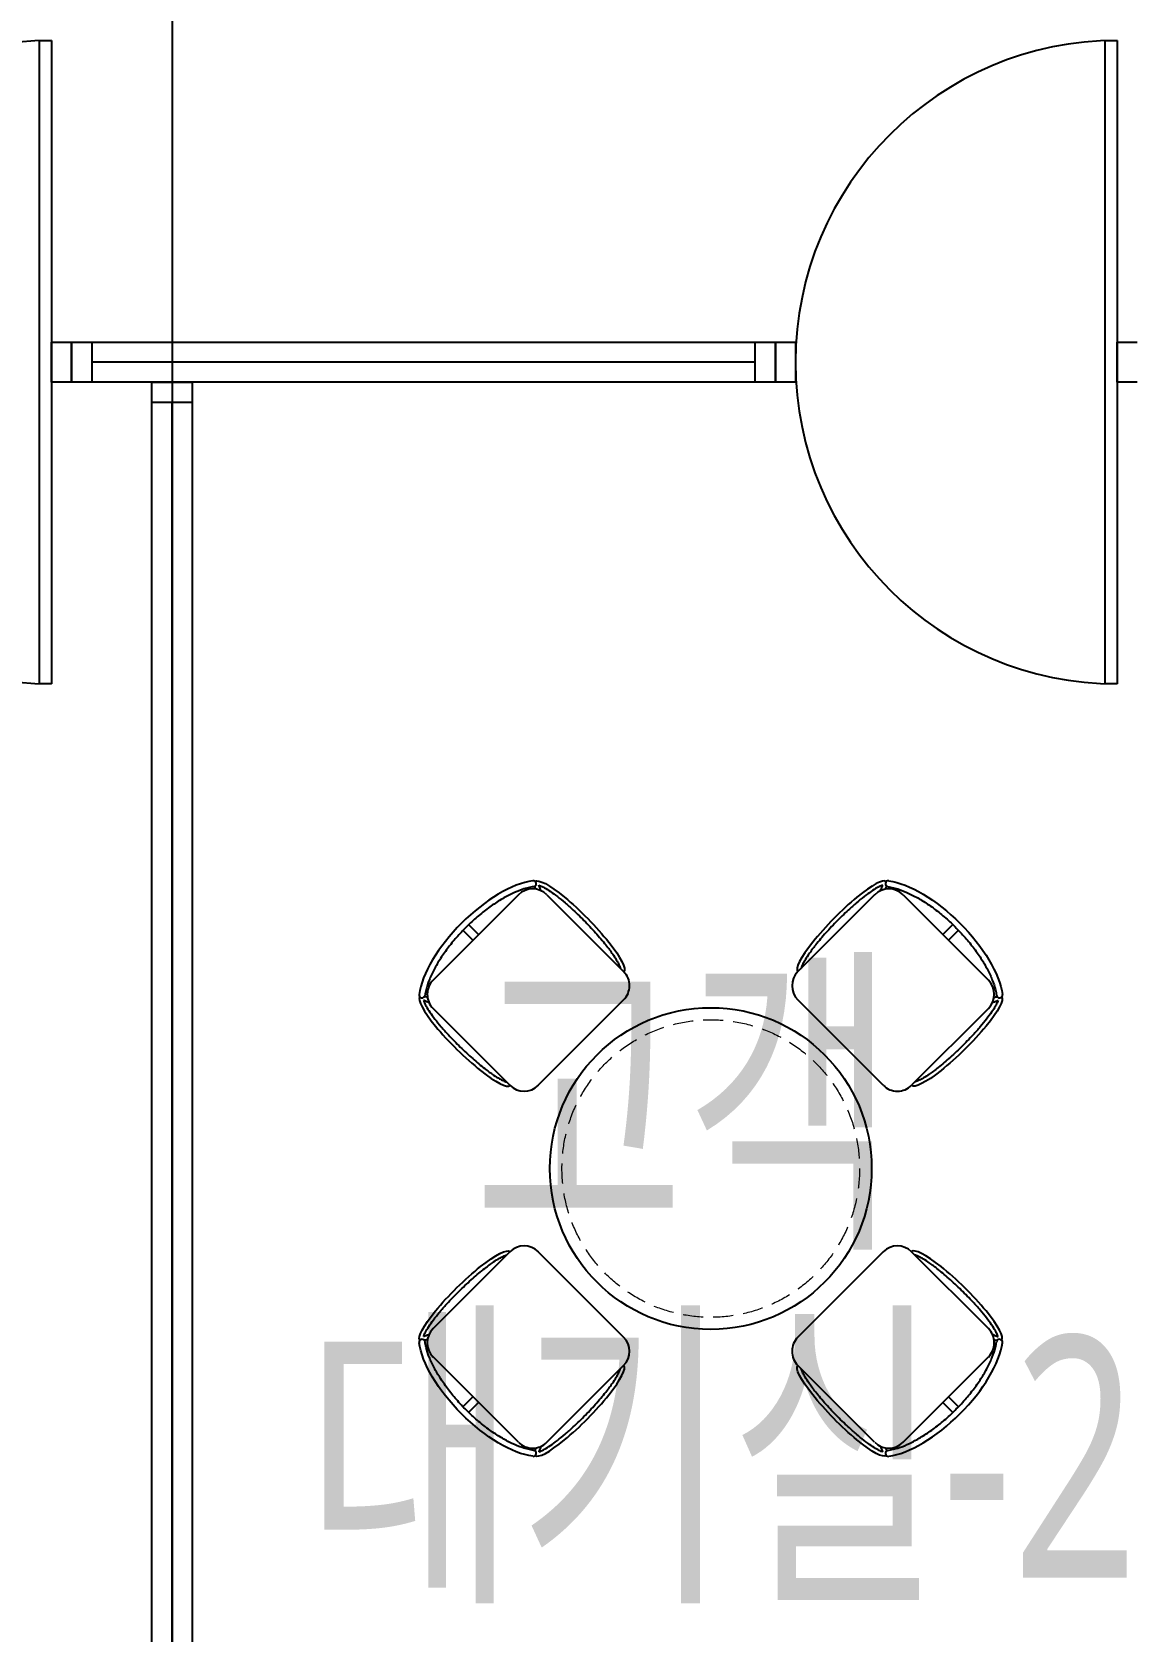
# Model space of a CAD drawing. Header units: millimetres. Extents: x -168200 to 672800, y -7409 to 118800.
# Drawn here: x 102152 to 104887, y 58418 to 62396 of the extents above; entities that cross this region are included whole.
import ezdxf
from ezdxf.enums import TextEntityAlignment as Align

# ---------------------------------------------------------------- set-up
doc = ezdxf.new("R2010")
doc.units = ezdxf.units.MM
doc.header["$LTSCALE"] = 200
doc.linetypes.add('CEN-GAUN', pattern=[32.2, 30, -1, 0.2, -1])
doc.linetypes.add('HIDDEN', pattern=[0.375, 0.25, -0.125])
for name, color, linetype in [('1 BA', 9, 'Continuous'), ('1 CEN', 15, 'CEN-GAUN'), ('1 FUR', 8, 'HIDDEN'), ('1 RM', 8, 'Continuous')]:
    doc.layers.add(name, color=color, linetype=linetype)
doc.styles.add('스타일1', font='malgun.ttf')

msp = doc.modelspace()

# ---------------------------------------------------------------- linework, layer by layer
at = {"layer": '1 BA'}
for p, q in [((102170, 62375), (102200, 62375)), ((102170, 60775), (102170, 62375)), ((102200, 62375), (102200, 60775)), ((104820, 62375), (104850, 62375)), ((104820, 60775), (104820, 62375)), ((104850, 62375), (104850, 60775)), ((102200, 61525), (102200, 61625)), ((102200, 61625), (102250, 61625)), ((102250, 61525), (102250, 61625)), ((102250, 61625), (104000, 61625)), ((102250, 61525), (102250, 61625)), ((102250, 61625), (102300, 61625)), ((102250, 61625), (102250, 61525)), ((102300, 61625), (102300, 61525)), ((103950, 61525), (103950, 61625)), ((103950, 61625), (104000, 61625)), ((104000, 61625), (104000, 61525)), ((104000, 61625), (104000, 61525)), ((104000, 61525), (104000, 61625)), ((104000, 61625), (104050, 61625)), ((104050, 61625), (104050, 61525)), ((104850, 61525), (104850, 61625)), ((104850, 61625), (104900, 61625)), ((103950, 61575), (102300, 61575)), ((102250, 61525), (102200, 61525)), ((104000, 61525), (102250, 61525)), ((102300, 61525), (102250, 61525)), ((102450, 56325), (102450, 61525)), ((102450, 61525), (102550, 61525)), ((102450, 61475), (102450, 61525)), ((102450, 61525), (102550, 61525)), ((102550, 61525), (102550, 56325)), ((102550, 61525), (102550, 61475)), ((104000, 61525), (103950, 61525)), ((104050, 61525), (104000, 61525)), ((104900, 61525), (104850, 61525)), ((102550, 61475), (102450, 61475)), ((102500, 56375), (102500, 61475)), ((102200, 60775), (102170, 60775)), ((104850, 60775), (104820, 60775))]:
    msp.add_line(p, q, dxfattribs=at)
for centre in [(102200, 61575), (104850, 61575)]:
    msp.add_arc(centre, 800, 90, 270, dxfattribs=at)
at = {"layer": '1 CEN'}
msp.add_line((102500, 95100), (102500, 32900), dxfattribs=at)
msp.add_line((102500, 95100), (102500, 32900), dxfattribs=at)
at = {"layer": '1 FUR', "linetype": 'ByBlock'}
for p, q in [((103361.1, 60250.7), (103149, 60038.6)), ((103361.1, 60250.7), (103149, 60038.6)), ((103431.8, 60250.7), (103622.8, 60059.8)), ((103431.8, 60250.7), (103622.8, 60059.8)), ((104246.9, 60250.7), (104056, 60059.8)), ((104246.9, 60250.7), (104056, 60059.8)), ((104317.6, 60250.7), (104529.8, 60038.6)), ((104317.6, 60250.7), (104529.8, 60038.6)), ((103223.2, 60162.4), (103248, 60137.6)), ((103223.2, 60162.4), (103248, 60137.6)), ((103237.4, 60176.5), (103262.1, 60151.7)), ((103237.4, 60176.5), (103262.1, 60151.7)), ((104441.4, 60176.5), (104416.6, 60151.7)), ((104441.4, 60176.5), (104416.6, 60151.7)), ((104455.5, 60162.4), (104430.8, 60137.6)), ((104455.5, 60162.4), (104430.8, 60137.6)), ((103149, 59967.9), (103339.9, 59777)), ((103149, 59967.9), (103339.9, 59777)), ((103410.6, 59777), (103622.8, 59989.1)), ((103410.6, 59777), (103622.8, 59989.1)), ((104268.1, 59777), (104056, 59989.1)), ((104268.1, 59777), (104056, 59989.1)), ((104529.8, 59967.9), (104338.9, 59777)), ((104529.8, 59967.9), (104338.9, 59777)), ((103149, 59172.1), (103339.9, 59363)), ((103149, 59172.1), (103339.9, 59363)), ((103410.6, 59363), (103622.8, 59150.9)), ((103410.6, 59363), (103622.8, 59150.9)), ((104268.1, 59363), (104056, 59150.9)), ((104268.1, 59363), (104056, 59150.9)), ((104529.8, 59172.1), (104338.9, 59363)), ((104529.8, 59172.1), (104338.9, 59363)), ((103361.1, 58889.3), (103149, 59101.4)), ((103361.1, 58889.3), (103149, 59101.4)), ((103431.8, 58889.3), (103622.8, 59080.2)), ((103431.8, 58889.3), (103622.8, 59080.2)), ((104246.9, 58889.3), (104056, 59080.2)), ((104246.9, 58889.3), (104056, 59080.2)), ((104317.6, 58889.3), (104529.8, 59101.4)), ((104317.6, 58889.3), (104529.8, 59101.4)), ((103223.2, 58977.6), (103248, 59002.4)), ((103223.2, 58977.6), (103248, 59002.4)), ((104455.5, 58977.6), (104430.8, 59002.4)), ((104455.5, 58977.6), (104430.8, 59002.4)), ((103237.4, 58963.5), (103262.1, 58988.3)), ((103237.4, 58963.5), (103262.1, 58988.3)), ((104441.4, 58963.5), (104416.6, 58988.3)), ((104441.4, 58963.5), (104416.6, 58988.3))]:
    msp.add_line(p, q, dxfattribs=at)
msp.add_circle((103839.4, 59570), 400, dxfattribs=at)
msp.add_circle((103839.4, 59570), 400, dxfattribs=at)
at = {"layer": '1 FUR', "lineweight": 0}
msp.add_circle((103839.4, 59570), 370, dxfattribs=at)
msp.add_circle((103839.4, 59570), 370, dxfattribs=at)
at = {"layer": '1 FUR', "linetype": 'ByBlock'}
for centre, radius, start, end in [((103397.7, 60278.2), 7.5, 277.6425, 97.6425), ((103397.7, 60278.2), 7.5, 277.6425, 97.6425), ((104281, 60278.2), 7.5, 82.3575, 262.3575), ((104281, 60278.2), 7.5, 82.3575, 262.3575), ((103396.5, 60215.4), 50, 44.9985, 134.9985), ((103396.5, 60215.4), 50, 44.9985, 134.9985), ((104282.3, 60215.4), 50, 45.0015, 135.0015), ((104282.3, 60215.4), 50, 45.0015, 135.0015), ((103184.4, 60003.3), 50, 134.9985, 224.9985), ((103184.4, 60003.3), 50, 134.9985, 224.9985), ((103587.4, 60024.5), 50, 314.9985, 44.9985), ((103587.4, 60024.5), 50, 314.9985, 44.9985), ((104091.4, 60024.5), 50, 135.0015, 225.0015), ((104091.4, 60024.5), 50, 135.0015, 225.0015), ((104494.4, 60003.3), 50, 315.0015, 45.0015), ((104494.4, 60003.3), 50, 315.0015, 45.0015), ((103121.5, 60002), 7.5, 172.3545, 352.3545), ((103121.5, 60002), 7.5, 172.3545, 352.3545), ((104557.2, 60002), 7.5, 187.6455, 7.6455), ((104557.2, 60002), 7.5, 187.6455, 7.6455), ((103375.3, 59812.3), 50, 224.9985, 314.9985), ((103375.3, 59812.3), 50, 224.9985, 314.9985), ((104303.5, 59812.3), 50, 225.0015, 315.0015), ((104303.5, 59812.3), 50, 225.0015, 315.0015), ((103375.3, 59327.7), 50, 45.0015, 135.0015), ((103375.3, 59327.7), 50, 45.0015, 135.0015), ((104303.5, 59327.7), 50, 44.9985, 134.9985), ((104303.5, 59327.7), 50, 44.9985, 134.9985), ((103184.4, 59136.7), 50, 135.0015, 225.0015), ((103184.4, 59136.7), 50, 135.0015, 225.0015), ((104494.4, 59136.7), 50, 314.9985, 44.9985), ((104494.4, 59136.7), 50, 314.9985, 44.9985), ((103121.5, 59138), 7.5, 7.6455, 187.6455), ((103121.5, 59138), 7.5, 7.6455, 187.6455), ((103587.4, 59115.5), 50, 315.0015, 45.0015), ((103587.4, 59115.5), 50, 315.0015, 45.0015), ((104091.4, 59115.5), 50, 134.9985, 224.9985), ((104091.4, 59115.5), 50, 134.9985, 224.9985), ((104557.2, 59138), 7.5, 352.3545, 172.3545), ((104557.2, 59138), 7.5, 352.3545, 172.3545), ((103396.5, 58924.6), 50, 225.0015, 315.0015), ((103396.5, 58924.6), 50, 225.0015, 315.0015), ((104282.3, 58924.6), 50, 224.9985, 314.9985), ((104282.3, 58924.6), 50, 224.9985, 314.9985), ((103397.7, 58861.8), 7.5, 262.3575, 82.3575), ((103397.7, 58861.8), 7.5, 262.3575, 82.3575), ((104281, 58861.8), 7.5, 97.6425, 277.6425), ((104281, 58861.8), 7.5, 97.6425, 277.6425)]:
    msp.add_arc(centre, radius, start, end, dxfattribs=at)
for centre, major_axis, ratio, start_param, end_param in [((103290.4, 60109.3), (-162.6, -162.6), 0.434783, 3.659342, 5.765436), ((103290.4, 60109.3), (-162.6, -162.6), 0.434783, 3.659342, 5.765436), ((104165.6, 60171.4), (110, 111.9), 0.182269, 0, 3.141593), ((104165.6, 60171.4), (110, 111.9), 0.182269, 0, 3.141593), ((104165.6, 60171.4), (110, 111.9), 0.182269, 5.851094, 5.976716), ((104165.6, 60171.4), (110, 111.9), 0.182269, 5.851094, 5.976716), ((103228.3, 59886.6), (-111.9, 110), 0.182269, 0, 3.141593), ((103228.3, 59886.6), (-111.9, 110), 0.182269, 0, 3.141593), ((103228.3, 59886.6), (-111.9, 110), 0.182269, 5.851094, 5.976716), ((103228.3, 59886.6), (-111.9, 110), 0.182269, 5.851094, 5.976716), ((104450.5, 59253.4), (111.9, -110), 0.182269, 0, 3.141593), ((104450.5, 59253.4), (111.9, -110), 0.182269, 0, 3.141593), ((104388.3, 59030.7), (162.6, 162.6), 0.434783, 3.659342, 5.765436), ((104388.3, 59030.7), (162.6, 162.6), 0.434783, 3.659342, 5.765436), ((104450.5, 59253.4), (111.9, -110), 0.182269, 5.851094, 5.976716), ((104450.5, 59253.4), (111.9, -110), 0.182269, 5.851094, 5.976716), ((103513.1, 58968.6), (-110, -111.9), 0.182269, 0, 3.141593), ((103513.1, 58968.6), (-110, -111.9), 0.182269, 0, 3.141593), ((103513.1, 58968.6), (-110, -111.9), 0.182269, 5.851094, 5.976716), ((103513.1, 58968.6), (-110, -111.9), 0.182269, 5.851094, 5.976716)]:
    msp.add_ellipse(centre, major_axis=major_axis, ratio=ratio, start_param=start_param, end_param=end_param, dxfattribs=at)
at = {"layer": '1 FUR', "linetype": 'ByBlock', "extrusion": (0, 0, -1)}
for centre, major_axis, ratio, start_param, end_param in [((103513.1, 60171.4), (-110, 111.9), 0.182269, 0, 3.141593), ((103513.1, 60171.4), (-110, 111.9), 0.182269, 0, 3.141593), ((104388.3, 60109.3), (162.6, -162.6), 0.434783, 3.659342, 5.765436), ((104388.3, 60109.3), (162.6, -162.6), 0.434783, 3.659342, 5.765436), ((103513.1, 60171.4), (-110, 111.9), 0.182269, 5.851094, 5.976716), ((103513.1, 60171.4), (-110, 111.9), 0.182269, 5.851094, 5.976716), ((104450.5, 59886.6), (111.9, 110), 0.182269, 0, 3.141593), ((104450.5, 59886.6), (111.9, 110), 0.182269, 0, 3.141593), ((104450.5, 59886.6), (111.9, 110), 0.182269, 5.851094, 5.976716), ((104450.5, 59886.6), (111.9, 110), 0.182269, 5.851094, 5.976716), ((103228.3, 59253.4), (-111.9, -110), 0.182269, 0, 3.141593), ((103228.3, 59253.4), (-111.9, -110), 0.182269, 0, 3.141593), ((103290.4, 59030.7), (-162.6, 162.6), 0.434783, 3.659342, 5.765436), ((103290.4, 59030.7), (-162.6, 162.6), 0.434783, 3.659342, 5.765436), ((103228.3, 59253.4), (-111.9, -110), 0.182269, 5.851094, 5.976716), ((103228.3, 59253.4), (-111.9, -110), 0.182269, 5.851094, 5.976716), ((104165.6, 58968.6), (110, -111.9), 0.182269, 0, 3.141593), ((104165.6, 58968.6), (110, -111.9), 0.182269, 0, 3.141593), ((104165.6, 58968.6), (110, -111.9), 0.182269, 5.851094, 5.976716), ((104165.6, 58968.6), (110, -111.9), 0.182269, 5.851094, 5.976716)]:
    msp.add_ellipse(centre, major_axis=major_axis, ratio=ratio, start_param=start_param, end_param=end_param, dxfattribs=at)
at = {"layer": '1 FUR', "linetype": 'ByBlock'}
for points, knots in [([(103417.8, 60260.6), (103416.8, 60262.5), (103415.9, 60264.4), (103414.1, 60268.2), (103413.3, 60270.1), (103412.3, 60272.8), (103412.1, 60273.7), (103411.8, 60274.6)], [5.7265501, 5.7265501, 5.7265501, 5.7265501, 5.8081109, 5.8081109, 5.9106349, 5.9106349, 5.9748515, 5.9748515, 5.9748515, 5.9748515]), ([(103411.8, 60274.6), (103412.9, 60274.3), (103414.2, 60273.8), (103417.1, 60272.7), (103418.7, 60271.9), (103422.2, 60270.2), (103424.1, 60269.2), (103430.5, 60265.6), (103435.5, 60262.5), (103446.2, 60255.1), (103452, 60250.9), (103464.2, 60241.4), (103470.6, 60236.1), (103483.8, 60224.9), (103490.6, 60218.9), (103507.5, 60203.3), (103517.7, 60193.3), (103537.6, 60173), (103547.3, 60162.6), (103565.4, 60142.1), (103573.8, 60132), (103587.3, 60114.7), (103592.7, 60107.2), (103600.9, 60095.1), (103604, 60090.2), (103608.4, 60082.5), (103609.9, 60079.5), (103612.2, 60074.7), (103612.9, 60072.8), (103613.9, 60070.1), (103614.2, 60069.1), (103614.4, 60068.3)], [0.308334, 0.308334, 0.308334, 0.308334, 0.393328, 0.393328, 0.478323, 0.478323, 0.563318, 0.563318, 0.749316, 0.749316, 0.935315, 0.935315, 1.121313, 1.121313, 1.307312, 1.307312, 1.582737, 1.582737, 1.858163, 1.858163, 2.133588, 2.133588, 2.361079, 2.361079, 2.537351, 2.537351, 2.666518, 2.666518, 2.769042, 2.769042, 2.833259, 2.833259, 2.833259, 2.833259]), ([(103417.8, 60260.6), (103416.8, 60262.5), (103415.9, 60264.4), (103414.1, 60268.2), (103413.3, 60270.1), (103412.3, 60272.8), (103412.1, 60273.7), (103411.8, 60274.6)], [5.7265501, 5.7265501, 5.7265501, 5.7265501, 5.8081109, 5.8081109, 5.9106349, 5.9106349, 5.9748515, 5.9748515, 5.9748515, 5.9748515]), ([(103411.8, 60274.6), (103412.9, 60274.3), (103414.2, 60273.8), (103417.1, 60272.7), (103418.7, 60271.9), (103422.2, 60270.2), (103424.1, 60269.2), (103430.5, 60265.6), (103435.5, 60262.5), (103446.2, 60255.1), (103452, 60250.9), (103464.2, 60241.4), (103470.6, 60236.1), (103483.8, 60224.9), (103490.6, 60218.9), (103507.5, 60203.3), (103517.7, 60193.3), (103537.6, 60173), (103547.3, 60162.6), (103565.4, 60142.1), (103573.8, 60132), (103587.3, 60114.7), (103592.7, 60107.2), (103600.9, 60095.1), (103604, 60090.2), (103608.4, 60082.5), (103609.9, 60079.5), (103612.2, 60074.7), (103612.9, 60072.8), (103613.9, 60070.1), (103614.2, 60069.1), (103614.4, 60068.3)], [0.308334, 0.308334, 0.308334, 0.308334, 0.393328, 0.393328, 0.478323, 0.478323, 0.563318, 0.563318, 0.749316, 0.749316, 0.935315, 0.935315, 1.121313, 1.121313, 1.307312, 1.307312, 1.582737, 1.582737, 1.858163, 1.858163, 2.133588, 2.133588, 2.361079, 2.361079, 2.537351, 2.537351, 2.666518, 2.666518, 2.769042, 2.769042, 2.833259, 2.833259, 2.833259, 2.833259]), ([(104266.9, 60274.6), (104265.8, 60274.3), (104264.5, 60273.8), (104261.6, 60272.7), (104260, 60271.9), (104256.5, 60270.2), (104254.6, 60269.2), (104248.2, 60265.6), (104243.3, 60262.5), (104232.5, 60255.1), (104226.7, 60250.9), (104214.5, 60241.4), (104208.1, 60236.1), (104195, 60224.9), (104188.2, 60218.9), (104171.3, 60203.3), (104161, 60193.3), (104141.1, 60173), (104131.4, 60162.6), (104113.4, 60142.1), (104105, 60132), (104091.5, 60114.7), (104086.1, 60107.2), (104077.9, 60095.1), (104074.8, 60090.2), (104070.4, 60082.5), (104068.8, 60079.5), (104066.6, 60074.7), (104065.8, 60072.8), (104064.9, 60070.1), (104064.6, 60069.1), (104064.4, 60068.3)], [0.308334, 0.308334, 0.308334, 0.308334, 0.393328, 0.393328, 0.478323, 0.478323, 0.563318, 0.563318, 0.749316, 0.749316, 0.935315, 0.935315, 1.121313, 1.121313, 1.307312, 1.307312, 1.582737, 1.582737, 1.858163, 1.858163, 2.133588, 2.133588, 2.361079, 2.361079, 2.537351, 2.537351, 2.666518, 2.666518, 2.769042, 2.769042, 2.833259, 2.833259, 2.833259, 2.833259]), ([(104266.9, 60274.6), (104265.8, 60274.3), (104264.5, 60273.8), (104261.6, 60272.7), (104260, 60271.9), (104256.5, 60270.2), (104254.6, 60269.2), (104248.2, 60265.6), (104243.3, 60262.5), (104232.5, 60255.1), (104226.7, 60250.9), (104214.5, 60241.4), (104208.1, 60236.1), (104195, 60224.9), (104188.2, 60218.9), (104171.3, 60203.3), (104161, 60193.3), (104141.1, 60173), (104131.4, 60162.6), (104113.4, 60142.1), (104105, 60132), (104091.5, 60114.7), (104086.1, 60107.2), (104077.9, 60095.1), (104074.8, 60090.2), (104070.4, 60082.5), (104068.8, 60079.5), (104066.6, 60074.7), (104065.8, 60072.8), (104064.9, 60070.1), (104064.6, 60069.1), (104064.4, 60068.3)], [0.308334, 0.308334, 0.308334, 0.308334, 0.393328, 0.393328, 0.478323, 0.478323, 0.563318, 0.563318, 0.749316, 0.749316, 0.935315, 0.935315, 1.121313, 1.121313, 1.307312, 1.307312, 1.582737, 1.582737, 1.858163, 1.858163, 2.133588, 2.133588, 2.361079, 2.361079, 2.537351, 2.537351, 2.666518, 2.666518, 2.769042, 2.769042, 2.833259, 2.833259, 2.833259, 2.833259]), ([(104261, 60260.6), (104262, 60262.5), (104262.9, 60264.4), (104264.7, 60268.2), (104265.5, 60270.1), (104266.4, 60272.8), (104266.7, 60273.7), (104266.9, 60274.6)], [5.7265501, 5.7265501, 5.7265501, 5.7265501, 5.8081109, 5.8081109, 5.9106349, 5.9106349, 5.9748515, 5.9748515, 5.9748515, 5.9748515]), ([(104261, 60260.6), (104262, 60262.5), (104262.9, 60264.4), (104264.7, 60268.2), (104265.5, 60270.1), (104266.4, 60272.8), (104266.7, 60273.7), (104266.9, 60274.6)], [5.7265501, 5.7265501, 5.7265501, 5.7265501, 5.8081109, 5.8081109, 5.9106349, 5.9106349, 5.9748515, 5.9748515, 5.9748515, 5.9748515]), ([(103398.7, 60270.8), (103394.5, 60270.2), (103390, 60269.3), (103380.5, 60267), (103375.6, 60265.6), (103362.4, 60261.1), (103353.8, 60257.6), (103336.2, 60249.2), (103327.1, 60244.3), (103308.6, 60233.3), (103299.3, 60227.1), (103280.6, 60213.7), (103271.3, 60206.4), (103253, 60191), (103244, 60182.8), (103226.6, 60165.8), (103218.1, 60157), (103202.1, 60139), (103194.4, 60129.8), (103180.2, 60111.2), (103173.6, 60101.8), (103161.6, 60083.2), (103156.2, 60074), (103146.7, 60056), (103142.7, 60047.2), (103136, 60030.3), (103133.4, 60022.2), (103130.4, 60009.9), (103129.6, 60005.3), (103129, 60001)], [3.659342, 3.659342, 3.659342, 3.659342, 3.76167, 3.76167, 3.863999, 3.863999, 4.027435, 4.027435, 4.190872, 4.190872, 4.354309, 4.354309, 4.517745, 4.517745, 4.681182, 4.681182, 4.844618, 4.844618, 5.008055, 5.008055, 5.171492, 5.171492, 5.334928, 5.334928, 5.498365, 5.498365, 5.661802, 5.661802, 5.765436, 5.765436, 5.765436, 5.765436]), ([(103398.7, 60270.8), (103394.5, 60270.2), (103390, 60269.3), (103380.5, 60267), (103375.6, 60265.6), (103362.4, 60261.1), (103353.8, 60257.6), (103336.2, 60249.2), (103327.1, 60244.3), (103308.6, 60233.3), (103299.3, 60227.1), (103280.6, 60213.7), (103271.3, 60206.4), (103253, 60191), (103244, 60182.8), (103226.6, 60165.8), (103218.1, 60157), (103202.1, 60139), (103194.4, 60129.8), (103180.2, 60111.2), (103173.6, 60101.8), (103161.6, 60083.2), (103156.2, 60074), (103146.7, 60056), (103142.7, 60047.2), (103136, 60030.3), (103133.4, 60022.2), (103130.4, 60009.9), (103129.6, 60005.3), (103129, 60001)], [3.659342, 3.659342, 3.659342, 3.659342, 3.76167, 3.76167, 3.863999, 3.863999, 4.027435, 4.027435, 4.190872, 4.190872, 4.354309, 4.354309, 4.517745, 4.517745, 4.681182, 4.681182, 4.844618, 4.844618, 5.008055, 5.008055, 5.171492, 5.171492, 5.334928, 5.334928, 5.498365, 5.498365, 5.661802, 5.661802, 5.765436, 5.765436, 5.765436, 5.765436]), ([(104280, 60270.8), (104284.3, 60270.2), (104288.8, 60269.3), (104298.2, 60267), (104303.2, 60265.6), (104316.4, 60261.1), (104324.9, 60257.6), (104342.6, 60249.2), (104351.7, 60244.3), (104370.1, 60233.3), (104379.5, 60227.1), (104398.1, 60213.7), (104407.4, 60206.4), (104425.8, 60191), (104434.8, 60182.8), (104452.2, 60165.8), (104460.6, 60157), (104476.7, 60139), (104484.3, 60129.8), (104498.6, 60111.2), (104505.2, 60101.8), (104517.2, 60083.2), (104522.6, 60074), (104532.1, 60056), (104536.1, 60047.2), (104542.7, 60030.3), (104545.3, 60022.2), (104548.3, 60009.9), (104549.2, 60005.3), (104549.8, 60001)], [3.659342, 3.659342, 3.659342, 3.659342, 3.76167, 3.76167, 3.863999, 3.863999, 4.027435, 4.027435, 4.190872, 4.190872, 4.354309, 4.354309, 4.517745, 4.517745, 4.681182, 4.681182, 4.844618, 4.844618, 5.008055, 5.008055, 5.171492, 5.171492, 5.334928, 5.334928, 5.498365, 5.498365, 5.661802, 5.661802, 5.765436, 5.765436, 5.765436, 5.765436]), ([(104280, 60270.8), (104284.3, 60270.2), (104288.8, 60269.3), (104298.2, 60267), (104303.2, 60265.6), (104316.4, 60261.1), (104324.9, 60257.6), (104342.6, 60249.2), (104351.7, 60244.3), (104370.1, 60233.3), (104379.5, 60227.1), (104398.1, 60213.7), (104407.4, 60206.4), (104425.8, 60191), (104434.8, 60182.8), (104452.2, 60165.8), (104460.6, 60157), (104476.7, 60139), (104484.3, 60129.8), (104498.6, 60111.2), (104505.2, 60101.8), (104517.2, 60083.2), (104522.6, 60074), (104532.1, 60056), (104536.1, 60047.2), (104542.7, 60030.3), (104545.3, 60022.2), (104548.3, 60009.9), (104549.2, 60005.3), (104549.8, 60001)], [3.659342, 3.659342, 3.659342, 3.659342, 3.76167, 3.76167, 3.863999, 3.863999, 4.027435, 4.027435, 4.190872, 4.190872, 4.354309, 4.354309, 4.517745, 4.517745, 4.681182, 4.681182, 4.844618, 4.844618, 5.008055, 5.008055, 5.171492, 5.171492, 5.334928, 5.334928, 5.498365, 5.498365, 5.661802, 5.661802, 5.765436, 5.765436, 5.765436, 5.765436]), ([(103139.1, 59981.9), (103137.2, 59983), (103135.4, 59983.9), (103131.6, 59985.7), (103129.7, 59986.5), (103127, 59987.4), (103126, 59987.7), (103125.2, 59987.9)], [5.7265501, 5.7265501, 5.7265501, 5.7265501, 5.8081109, 5.8081109, 5.9106349, 5.9106349, 5.9748515, 5.9748515, 5.9748515, 5.9748515]), ([(103125.2, 59987.9), (103125.5, 59986.8), (103125.9, 59985.5), (103127.1, 59982.6), (103127.8, 59981), (103129.5, 59977.5), (103130.5, 59975.6), (103134.1, 59969.2), (103137.3, 59964.3), (103144.6, 59953.5), (103148.9, 59947.7), (103158.4, 59935.5), (103163.6, 59929.1), (103174.8, 59915.9), (103180.8, 59909.2), (103196.5, 59892.2), (103206.4, 59882), (103226.8, 59862.1), (103237.2, 59852.4), (103257.7, 59834.4), (103267.7, 59826), (103285.1, 59812.5), (103292.5, 59807), (103304.6, 59798.8), (103309.5, 59795.8), (103317.2, 59791.4), (103320.2, 59789.8), (103325, 59787.6), (103326.9, 59786.8), (103329.6, 59785.8), (103330.6, 59785.6), (103331.4, 59785.3)], [0.308334, 0.308334, 0.308334, 0.308334, 0.393328, 0.393328, 0.478323, 0.478323, 0.563318, 0.563318, 0.749316, 0.749316, 0.935315, 0.935315, 1.121313, 1.121313, 1.307312, 1.307312, 1.582737, 1.582737, 1.858163, 1.858163, 2.133588, 2.133588, 2.361079, 2.361079, 2.537351, 2.537351, 2.666518, 2.666518, 2.769042, 2.769042, 2.833259, 2.833259, 2.833259, 2.833259]), ([(103139.1, 59981.9), (103137.2, 59983), (103135.4, 59983.9), (103131.6, 59985.7), (103129.7, 59986.5), (103127, 59987.4), (103126, 59987.7), (103125.2, 59987.9)], [5.7265501, 5.7265501, 5.7265501, 5.7265501, 5.8081109, 5.8081109, 5.9106349, 5.9106349, 5.9748515, 5.9748515, 5.9748515, 5.9748515]), ([(103125.2, 59987.9), (103125.5, 59986.8), (103125.9, 59985.5), (103127.1, 59982.6), (103127.8, 59981), (103129.5, 59977.5), (103130.5, 59975.6), (103134.1, 59969.2), (103137.3, 59964.3), (103144.6, 59953.5), (103148.9, 59947.7), (103158.4, 59935.5), (103163.6, 59929.1), (103174.8, 59915.9), (103180.8, 59909.2), (103196.5, 59892.2), (103206.4, 59882), (103226.8, 59862.1), (103237.2, 59852.4), (103257.7, 59834.4), (103267.7, 59826), (103285.1, 59812.5), (103292.5, 59807), (103304.6, 59798.8), (103309.5, 59795.8), (103317.2, 59791.4), (103320.2, 59789.8), (103325, 59787.6), (103326.9, 59786.8), (103329.6, 59785.8), (103330.6, 59785.6), (103331.4, 59785.3)], [0.308334, 0.308334, 0.308334, 0.308334, 0.393328, 0.393328, 0.478323, 0.478323, 0.563318, 0.563318, 0.749316, 0.749316, 0.935315, 0.935315, 1.121313, 1.121313, 1.307312, 1.307312, 1.582737, 1.582737, 1.858163, 1.858163, 2.133588, 2.133588, 2.361079, 2.361079, 2.537351, 2.537351, 2.666518, 2.666518, 2.769042, 2.769042, 2.833259, 2.833259, 2.833259, 2.833259]), ([(104553.6, 59987.9), (104553.3, 59986.8), (104552.8, 59985.5), (104551.7, 59982.6), (104551, 59981), (104549.2, 59977.5), (104548.2, 59975.6), (104544.6, 59969.2), (104541.5, 59964.3), (104534.1, 59953.5), (104529.9, 59947.7), (104520.4, 59935.5), (104515.2, 59929.1), (104503.9, 59915.9), (104497.9, 59909.2), (104482.3, 59892.2), (104472.4, 59882), (104452, 59862.1), (104441.6, 59852.4), (104421.1, 59834.4), (104411, 59826), (104393.7, 59812.5), (104386.3, 59807), (104374.1, 59798.8), (104369.2, 59795.8), (104361.5, 59791.4), (104358.5, 59789.8), (104353.8, 59787.6), (104351.8, 59786.8), (104349.1, 59785.8), (104348.2, 59785.6), (104347.4, 59785.3)], [0.308334, 0.308334, 0.308334, 0.308334, 0.393328, 0.393328, 0.478323, 0.478323, 0.563318, 0.563318, 0.749316, 0.749316, 0.935315, 0.935315, 1.121313, 1.121313, 1.307312, 1.307312, 1.582737, 1.582737, 1.858163, 1.858163, 2.133588, 2.133588, 2.361079, 2.361079, 2.537351, 2.537351, 2.666518, 2.666518, 2.769042, 2.769042, 2.833259, 2.833259, 2.833259, 2.833259]), ([(104553.6, 59987.9), (104553.3, 59986.8), (104552.8, 59985.5), (104551.7, 59982.6), (104551, 59981), (104549.2, 59977.5), (104548.2, 59975.6), (104544.6, 59969.2), (104541.5, 59964.3), (104534.1, 59953.5), (104529.9, 59947.7), (104520.4, 59935.5), (104515.2, 59929.1), (104503.9, 59915.9), (104497.9, 59909.2), (104482.3, 59892.2), (104472.4, 59882), (104452, 59862.1), (104441.6, 59852.4), (104421.1, 59834.4), (104411, 59826), (104393.7, 59812.5), (104386.3, 59807), (104374.1, 59798.8), (104369.2, 59795.8), (104361.5, 59791.4), (104358.5, 59789.8), (104353.8, 59787.6), (104351.8, 59786.8), (104349.1, 59785.8), (104348.2, 59785.6), (104347.4, 59785.3)], [0.308334, 0.308334, 0.308334, 0.308334, 0.393328, 0.393328, 0.478323, 0.478323, 0.563318, 0.563318, 0.749316, 0.749316, 0.935315, 0.935315, 1.121313, 1.121313, 1.307312, 1.307312, 1.582737, 1.582737, 1.858163, 1.858163, 2.133588, 2.133588, 2.361079, 2.361079, 2.537351, 2.537351, 2.666518, 2.666518, 2.769042, 2.769042, 2.833259, 2.833259, 2.833259, 2.833259]), ([(104539.6, 59981.9), (104541.6, 59983), (104543.4, 59983.9), (104547.2, 59985.7), (104549.1, 59986.5), (104551.8, 59987.4), (104552.8, 59987.7), (104553.6, 59987.9)], [5.7265501, 5.7265501, 5.7265501, 5.7265501, 5.8081109, 5.8081109, 5.9106349, 5.9106349, 5.9748515, 5.9748515, 5.9748515, 5.9748515]), ([(104539.6, 59981.9), (104541.6, 59983), (104543.4, 59983.9), (104547.2, 59985.7), (104549.1, 59986.5), (104551.8, 59987.4), (104552.8, 59987.7), (104553.6, 59987.9)], [5.7265501, 5.7265501, 5.7265501, 5.7265501, 5.8081109, 5.8081109, 5.9106349, 5.9106349, 5.9748515, 5.9748515, 5.9748515, 5.9748515]), ([(103125.2, 59152.1), (103125.5, 59153.2), (103125.9, 59154.5), (103127.1, 59157.4), (103127.8, 59159), (103129.5, 59162.5), (103130.5, 59164.4), (103134.1, 59170.8), (103137.3, 59175.7), (103144.6, 59186.5), (103148.9, 59192.3), (103158.4, 59204.5), (103163.6, 59210.9), (103174.8, 59224.1), (103180.8, 59230.8), (103196.5, 59247.8), (103206.4, 59258), (103226.8, 59277.9), (103237.2, 59287.6), (103257.7, 59305.6), (103267.7, 59314), (103285.1, 59327.5), (103292.5, 59333), (103304.6, 59341.2), (103309.5, 59344.2), (103317.2, 59348.6), (103320.2, 59350.2), (103325, 59352.4), (103326.9, 59353.2), (103329.6, 59354.2), (103330.6, 59354.4), (103331.4, 59354.7)], [0.308334, 0.308334, 0.308334, 0.308334, 0.393328, 0.393328, 0.478323, 0.478323, 0.563318, 0.563318, 0.749316, 0.749316, 0.935315, 0.935315, 1.121313, 1.121313, 1.307312, 1.307312, 1.582737, 1.582737, 1.858163, 1.858163, 2.133588, 2.133588, 2.361079, 2.361079, 2.537351, 2.537351, 2.666518, 2.666518, 2.769042, 2.769042, 2.833259, 2.833259, 2.833259, 2.833259]), ([(103125.2, 59152.1), (103125.5, 59153.2), (103125.9, 59154.5), (103127.1, 59157.4), (103127.8, 59159), (103129.5, 59162.5), (103130.5, 59164.4), (103134.1, 59170.8), (103137.3, 59175.7), (103144.6, 59186.5), (103148.9, 59192.3), (103158.4, 59204.5), (103163.6, 59210.9), (103174.8, 59224.1), (103180.8, 59230.8), (103196.5, 59247.8), (103206.4, 59258), (103226.8, 59277.9), (103237.2, 59287.6), (103257.7, 59305.6), (103267.7, 59314), (103285.1, 59327.5), (103292.5, 59333), (103304.6, 59341.2), (103309.5, 59344.2), (103317.2, 59348.6), (103320.2, 59350.2), (103325, 59352.4), (103326.9, 59353.2), (103329.6, 59354.2), (103330.6, 59354.4), (103331.4, 59354.7)], [0.308334, 0.308334, 0.308334, 0.308334, 0.393328, 0.393328, 0.478323, 0.478323, 0.563318, 0.563318, 0.749316, 0.749316, 0.935315, 0.935315, 1.121313, 1.121313, 1.307312, 1.307312, 1.582737, 1.582737, 1.858163, 1.858163, 2.133588, 2.133588, 2.361079, 2.361079, 2.537351, 2.537351, 2.666518, 2.666518, 2.769042, 2.769042, 2.833259, 2.833259, 2.833259, 2.833259]), ([(104553.6, 59152.1), (104553.3, 59153.2), (104552.8, 59154.5), (104551.7, 59157.4), (104551, 59159), (104549.2, 59162.5), (104548.2, 59164.4), (104544.6, 59170.8), (104541.5, 59175.7), (104534.1, 59186.5), (104529.9, 59192.3), (104520.4, 59204.5), (104515.2, 59210.9), (104503.9, 59224.1), (104497.9, 59230.8), (104482.3, 59247.8), (104472.4, 59258), (104452, 59277.9), (104441.6, 59287.6), (104421.1, 59305.6), (104411, 59314), (104393.7, 59327.5), (104386.3, 59333), (104374.1, 59341.2), (104369.2, 59344.2), (104361.5, 59348.6), (104358.5, 59350.2), (104353.8, 59352.4), (104351.8, 59353.2), (104349.1, 59354.2), (104348.2, 59354.4), (104347.4, 59354.7)], [0.308334, 0.308334, 0.308334, 0.308334, 0.393328, 0.393328, 0.478323, 0.478323, 0.563318, 0.563318, 0.749316, 0.749316, 0.935315, 0.935315, 1.121313, 1.121313, 1.307312, 1.307312, 1.582737, 1.582737, 1.858163, 1.858163, 2.133588, 2.133588, 2.361079, 2.361079, 2.537351, 2.537351, 2.666518, 2.666518, 2.769042, 2.769042, 2.833259, 2.833259, 2.833259, 2.833259]), ([(104553.6, 59152.1), (104553.3, 59153.2), (104552.8, 59154.5), (104551.7, 59157.4), (104551, 59159), (104549.2, 59162.5), (104548.2, 59164.4), (104544.6, 59170.8), (104541.5, 59175.7), (104534.1, 59186.5), (104529.9, 59192.3), (104520.4, 59204.5), (104515.2, 59210.9), (104503.9, 59224.1), (104497.9, 59230.8), (104482.3, 59247.8), (104472.4, 59258), (104452, 59277.9), (104441.6, 59287.6), (104421.1, 59305.6), (104411, 59314), (104393.7, 59327.5), (104386.3, 59333), (104374.1, 59341.2), (104369.2, 59344.2), (104361.5, 59348.6), (104358.5, 59350.2), (104353.8, 59352.4), (104351.8, 59353.2), (104349.1, 59354.2), (104348.2, 59354.4), (104347.4, 59354.7)], [0.308334, 0.308334, 0.308334, 0.308334, 0.393328, 0.393328, 0.478323, 0.478323, 0.563318, 0.563318, 0.749316, 0.749316, 0.935315, 0.935315, 1.121313, 1.121313, 1.307312, 1.307312, 1.582737, 1.582737, 1.858163, 1.858163, 2.133588, 2.133588, 2.361079, 2.361079, 2.537351, 2.537351, 2.666518, 2.666518, 2.769042, 2.769042, 2.833259, 2.833259, 2.833259, 2.833259]), ([(103139.1, 59158.1), (103137.2, 59157), (103135.4, 59156.1), (103131.6, 59154.3), (103129.7, 59153.5), (103127, 59152.6), (103126, 59152.3), (103125.2, 59152.1)], [5.7265501, 5.7265501, 5.7265501, 5.7265501, 5.8081109, 5.8081109, 5.9106349, 5.9106349, 5.9748515, 5.9748515, 5.9748515, 5.9748515]), ([(103139.1, 59158.1), (103137.2, 59157), (103135.4, 59156.1), (103131.6, 59154.3), (103129.7, 59153.5), (103127, 59152.6), (103126, 59152.3), (103125.2, 59152.1)], [5.7265501, 5.7265501, 5.7265501, 5.7265501, 5.8081109, 5.8081109, 5.9106349, 5.9106349, 5.9748515, 5.9748515, 5.9748515, 5.9748515]), ([(103398.7, 58869.2), (103394.5, 58869.8), (103390, 58870.7), (103380.5, 58873), (103375.6, 58874.4), (103362.4, 58878.9), (103353.8, 58882.4), (103336.2, 58890.8), (103327.1, 58895.7), (103308.6, 58906.7), (103299.3, 58912.9), (103280.6, 58926.3), (103271.3, 58933.6), (103253, 58949), (103244, 58957.2), (103226.6, 58974.2), (103218.1, 58983), (103202.1, 59001), (103194.4, 59010.2), (103180.2, 59028.8), (103173.6, 59038.2), (103161.6, 59056.8), (103156.2, 59066), (103146.7, 59084), (103142.7, 59092.8), (103136, 59109.7), (103133.4, 59117.8), (103130.4, 59130.1), (103129.6, 59134.7), (103129, 59139)], [3.659342, 3.659342, 3.659342, 3.659342, 3.76167, 3.76167, 3.863999, 3.863999, 4.027435, 4.027435, 4.190872, 4.190872, 4.354309, 4.354309, 4.517745, 4.517745, 4.681182, 4.681182, 4.844618, 4.844618, 5.008055, 5.008055, 5.171492, 5.171492, 5.334928, 5.334928, 5.498365, 5.498365, 5.661802, 5.661802, 5.765436, 5.765436, 5.765436, 5.765436]), ([(103398.7, 58869.2), (103394.5, 58869.8), (103390, 58870.7), (103380.5, 58873), (103375.6, 58874.4), (103362.4, 58878.9), (103353.8, 58882.4), (103336.2, 58890.8), (103327.1, 58895.7), (103308.6, 58906.7), (103299.3, 58912.9), (103280.6, 58926.3), (103271.3, 58933.6), (103253, 58949), (103244, 58957.2), (103226.6, 58974.2), (103218.1, 58983), (103202.1, 59001), (103194.4, 59010.2), (103180.2, 59028.8), (103173.6, 59038.2), (103161.6, 59056.8), (103156.2, 59066), (103146.7, 59084), (103142.7, 59092.8), (103136, 59109.7), (103133.4, 59117.8), (103130.4, 59130.1), (103129.6, 59134.7), (103129, 59139)], [3.659342, 3.659342, 3.659342, 3.659342, 3.76167, 3.76167, 3.863999, 3.863999, 4.027435, 4.027435, 4.190872, 4.190872, 4.354309, 4.354309, 4.517745, 4.517745, 4.681182, 4.681182, 4.844618, 4.844618, 5.008055, 5.008055, 5.171492, 5.171492, 5.334928, 5.334928, 5.498365, 5.498365, 5.661802, 5.661802, 5.765436, 5.765436, 5.765436, 5.765436]), ([(104280, 58869.2), (104284.3, 58869.8), (104288.8, 58870.7), (104298.2, 58873), (104303.2, 58874.4), (104316.4, 58878.9), (104324.9, 58882.4), (104342.6, 58890.8), (104351.7, 58895.7), (104370.1, 58906.7), (104379.5, 58912.9), (104398.1, 58926.3), (104407.4, 58933.6), (104425.8, 58949), (104434.8, 58957.2), (104452.2, 58974.2), (104460.6, 58983), (104476.7, 59001), (104484.3, 59010.2), (104498.6, 59028.8), (104505.2, 59038.2), (104517.2, 59056.8), (104522.6, 59066), (104532.1, 59084), (104536.1, 59092.8), (104542.7, 59109.7), (104545.3, 59117.8), (104548.3, 59130.1), (104549.2, 59134.7), (104549.8, 59139)], [3.659342, 3.659342, 3.659342, 3.659342, 3.76167, 3.76167, 3.863999, 3.863999, 4.027435, 4.027435, 4.190872, 4.190872, 4.354309, 4.354309, 4.517745, 4.517745, 4.681182, 4.681182, 4.844618, 4.844618, 5.008055, 5.008055, 5.171492, 5.171492, 5.334928, 5.334928, 5.498365, 5.498365, 5.661802, 5.661802, 5.765436, 5.765436, 5.765436, 5.765436]), ([(104280, 58869.2), (104284.3, 58869.8), (104288.8, 58870.7), (104298.2, 58873), (104303.2, 58874.4), (104316.4, 58878.9), (104324.9, 58882.4), (104342.6, 58890.8), (104351.7, 58895.7), (104370.1, 58906.7), (104379.5, 58912.9), (104398.1, 58926.3), (104407.4, 58933.6), (104425.8, 58949), (104434.8, 58957.2), (104452.2, 58974.2), (104460.6, 58983), (104476.7, 59001), (104484.3, 59010.2), (104498.6, 59028.8), (104505.2, 59038.2), (104517.2, 59056.8), (104522.6, 59066), (104532.1, 59084), (104536.1, 59092.8), (104542.7, 59109.7), (104545.3, 59117.8), (104548.3, 59130.1), (104549.2, 59134.7), (104549.8, 59139)], [3.659342, 3.659342, 3.659342, 3.659342, 3.76167, 3.76167, 3.863999, 3.863999, 4.027435, 4.027435, 4.190872, 4.190872, 4.354309, 4.354309, 4.517745, 4.517745, 4.681182, 4.681182, 4.844618, 4.844618, 5.008055, 5.008055, 5.171492, 5.171492, 5.334928, 5.334928, 5.498365, 5.498365, 5.661802, 5.661802, 5.765436, 5.765436, 5.765436, 5.765436]), ([(104539.6, 59158.1), (104541.6, 59157), (104543.4, 59156.1), (104547.2, 59154.3), (104549.1, 59153.5), (104551.8, 59152.6), (104552.8, 59152.3), (104553.6, 59152.1)], [5.7265501, 5.7265501, 5.7265501, 5.7265501, 5.8081109, 5.8081109, 5.9106349, 5.9106349, 5.9748515, 5.9748515, 5.9748515, 5.9748515]), ([(104539.6, 59158.1), (104541.6, 59157), (104543.4, 59156.1), (104547.2, 59154.3), (104549.1, 59153.5), (104551.8, 59152.6), (104552.8, 59152.3), (104553.6, 59152.1)], [5.7265501, 5.7265501, 5.7265501, 5.7265501, 5.8081109, 5.8081109, 5.9106349, 5.9106349, 5.9748515, 5.9748515, 5.9748515, 5.9748515]), ([(103411.8, 58865.4), (103412.9, 58865.7), (103414.2, 58866.2), (103417.1, 58867.4), (103418.7, 58868.1), (103422.2, 58869.8), (103424.1, 58870.8), (103430.5, 58874.4), (103435.5, 58877.5), (103446.2, 58884.9), (103452, 58889.1), (103464.2, 58898.6), (103470.6, 58903.9), (103483.8, 58915.1), (103490.6, 58921.1), (103507.5, 58936.7), (103517.7, 58946.7), (103537.6, 58967), (103547.3, 58977.4), (103565.4, 58997.9), (103573.8, 59008), (103587.3, 59025.3), (103592.7, 59032.8), (103600.9, 59044.9), (103604, 59049.8), (103608.4, 59057.5), (103609.9, 59060.5), (103612.2, 59065.3), (103612.9, 59067.2), (103613.9, 59069.9), (103614.2, 59070.9), (103614.4, 59071.7)], [0.308334, 0.308334, 0.308334, 0.308334, 0.393328, 0.393328, 0.478323, 0.478323, 0.563318, 0.563318, 0.749316, 0.749316, 0.935315, 0.935315, 1.121313, 1.121313, 1.307312, 1.307312, 1.582737, 1.582737, 1.858163, 1.858163, 2.133588, 2.133588, 2.361079, 2.361079, 2.537351, 2.537351, 2.666518, 2.666518, 2.769042, 2.769042, 2.833259, 2.833259, 2.833259, 2.833259]), ([(103411.8, 58865.4), (103412.9, 58865.7), (103414.2, 58866.2), (103417.1, 58867.4), (103418.7, 58868.1), (103422.2, 58869.8), (103424.1, 58870.8), (103430.5, 58874.4), (103435.5, 58877.5), (103446.2, 58884.9), (103452, 58889.1), (103464.2, 58898.6), (103470.6, 58903.9), (103483.8, 58915.1), (103490.6, 58921.1), (103507.5, 58936.7), (103517.7, 58946.7), (103537.6, 58967), (103547.3, 58977.4), (103565.4, 58997.9), (103573.8, 59008), (103587.3, 59025.3), (103592.7, 59032.8), (103600.9, 59044.9), (103604, 59049.8), (103608.4, 59057.5), (103609.9, 59060.5), (103612.2, 59065.3), (103612.9, 59067.2), (103613.9, 59069.9), (103614.2, 59070.9), (103614.4, 59071.7)], [0.308334, 0.308334, 0.308334, 0.308334, 0.393328, 0.393328, 0.478323, 0.478323, 0.563318, 0.563318, 0.749316, 0.749316, 0.935315, 0.935315, 1.121313, 1.121313, 1.307312, 1.307312, 1.582737, 1.582737, 1.858163, 1.858163, 2.133588, 2.133588, 2.361079, 2.361079, 2.537351, 2.537351, 2.666518, 2.666518, 2.769042, 2.769042, 2.833259, 2.833259, 2.833259, 2.833259]), ([(104266.9, 58865.4), (104265.8, 58865.7), (104264.5, 58866.2), (104261.6, 58867.4), (104260, 58868.1), (104256.5, 58869.8), (104254.6, 58870.8), (104248.2, 58874.4), (104243.3, 58877.5), (104232.5, 58884.9), (104226.7, 58889.1), (104214.5, 58898.6), (104208.1, 58903.9), (104195, 58915.1), (104188.2, 58921.1), (104171.3, 58936.7), (104161, 58946.7), (104141.1, 58967), (104131.4, 58977.4), (104113.4, 58997.9), (104105, 59008), (104091.5, 59025.3), (104086.1, 59032.8), (104077.9, 59044.9), (104074.8, 59049.8), (104070.4, 59057.5), (104068.8, 59060.5), (104066.6, 59065.3), (104065.8, 59067.2), (104064.9, 59069.9), (104064.6, 59070.9), (104064.4, 59071.7)], [0.308334, 0.308334, 0.308334, 0.308334, 0.393328, 0.393328, 0.478323, 0.478323, 0.563318, 0.563318, 0.749316, 0.749316, 0.935315, 0.935315, 1.121313, 1.121313, 1.307312, 1.307312, 1.582737, 1.582737, 1.858163, 1.858163, 2.133588, 2.133588, 2.361079, 2.361079, 2.537351, 2.537351, 2.666518, 2.666518, 2.769042, 2.769042, 2.833259, 2.833259, 2.833259, 2.833259]), ([(104266.9, 58865.4), (104265.8, 58865.7), (104264.5, 58866.2), (104261.6, 58867.4), (104260, 58868.1), (104256.5, 58869.8), (104254.6, 58870.8), (104248.2, 58874.4), (104243.3, 58877.5), (104232.5, 58884.9), (104226.7, 58889.1), (104214.5, 58898.6), (104208.1, 58903.9), (104195, 58915.1), (104188.2, 58921.1), (104171.3, 58936.7), (104161, 58946.7), (104141.1, 58967), (104131.4, 58977.4), (104113.4, 58997.9), (104105, 59008), (104091.5, 59025.3), (104086.1, 59032.8), (104077.9, 59044.9), (104074.8, 59049.8), (104070.4, 59057.5), (104068.8, 59060.5), (104066.6, 59065.3), (104065.8, 59067.2), (104064.9, 59069.9), (104064.6, 59070.9), (104064.4, 59071.7)], [0.308334, 0.308334, 0.308334, 0.308334, 0.393328, 0.393328, 0.478323, 0.478323, 0.563318, 0.563318, 0.749316, 0.749316, 0.935315, 0.935315, 1.121313, 1.121313, 1.307312, 1.307312, 1.582737, 1.582737, 1.858163, 1.858163, 2.133588, 2.133588, 2.361079, 2.361079, 2.537351, 2.537351, 2.666518, 2.666518, 2.769042, 2.769042, 2.833259, 2.833259, 2.833259, 2.833259]), ([(103417.8, 58879.4), (103416.8, 58877.5), (103415.9, 58875.6), (103414.1, 58871.8), (103413.3, 58869.9), (103412.3, 58867.2), (103412.1, 58866.3), (103411.8, 58865.4)], [5.7265501, 5.7265501, 5.7265501, 5.7265501, 5.8081109, 5.8081109, 5.9106349, 5.9106349, 5.9748515, 5.9748515, 5.9748515, 5.9748515]), ([(103417.8, 58879.4), (103416.8, 58877.5), (103415.9, 58875.6), (103414.1, 58871.8), (103413.3, 58869.9), (103412.3, 58867.2), (103412.1, 58866.3), (103411.8, 58865.4)], [5.7265501, 5.7265501, 5.7265501, 5.7265501, 5.8081109, 5.8081109, 5.9106349, 5.9106349, 5.9748515, 5.9748515, 5.9748515, 5.9748515]), ([(104261, 58879.4), (104262, 58877.5), (104262.9, 58875.6), (104264.7, 58871.8), (104265.5, 58869.9), (104266.4, 58867.2), (104266.7, 58866.3), (104266.9, 58865.4)], [5.7265501, 5.7265501, 5.7265501, 5.7265501, 5.8081109, 5.8081109, 5.9106349, 5.9106349, 5.9748515, 5.9748515, 5.9748515, 5.9748515]), ([(104261, 58879.4), (104262, 58877.5), (104262.9, 58875.6), (104264.7, 58871.8), (104265.5, 58869.9), (104266.4, 58867.2), (104266.7, 58866.3), (104266.9, 58865.4)], [5.7265501, 5.7265501, 5.7265501, 5.7265501, 5.8081109, 5.8081109, 5.9106349, 5.9106349, 5.9748515, 5.9748515, 5.9748515, 5.9748515])]:
    msp.add_open_spline(points, degree=3, knots=knots, dxfattribs=at)
for points in [[(103614.4, 60068.3), (103614.3, 60068.3), (103614.3, 60068.4), (103614.2, 60068.4)], [(103614.4, 60068.3), (103614.3, 60068.3), (103614.3, 60068.4), (103614.2, 60068.4)], [(104064.4, 60068.3), (104064.4, 60068.3), (104064.5, 60068.4), (104064.6, 60068.4)], [(104064.4, 60068.3), (104064.4, 60068.3), (104064.5, 60068.4), (104064.6, 60068.4)], [(103331.4, 59785.3), (103331.4, 59785.4), (103331.4, 59785.5), (103331.3, 59785.5)], [(103331.4, 59785.3), (103331.4, 59785.4), (103331.4, 59785.5), (103331.3, 59785.5)], [(104347.4, 59785.3), (104347.4, 59785.4), (104347.4, 59785.5), (104347.4, 59785.5)], [(104347.4, 59785.3), (104347.4, 59785.4), (104347.4, 59785.5), (104347.4, 59785.5)], [(103331.4, 59354.7), (103331.4, 59354.6), (103331.4, 59354.5), (103331.3, 59354.5)], [(103331.4, 59354.7), (103331.4, 59354.6), (103331.4, 59354.5), (103331.3, 59354.5)], [(104347.4, 59354.7), (104347.4, 59354.6), (104347.4, 59354.5), (104347.4, 59354.5)], [(104347.4, 59354.7), (104347.4, 59354.6), (104347.4, 59354.5), (104347.4, 59354.5)], [(103614.4, 59071.7), (103614.3, 59071.7), (103614.3, 59071.6), (103614.2, 59071.6)], [(103614.4, 59071.7), (103614.3, 59071.7), (103614.3, 59071.6), (103614.2, 59071.6)], [(104064.4, 59071.7), (104064.4, 59071.7), (104064.5, 59071.6), (104064.6, 59071.6)], [(104064.4, 59071.7), (104064.4, 59071.7), (104064.5, 59071.6), (104064.6, 59071.6)]]:
    msp.add_open_spline(points, degree=3, dxfattribs=at)

# ---------------------------------------------------------------- texts
at = {"layer": '1 RM', "style": '스타일1', "width": 0.7}
for s, p in [('고객', (103775.3, 59738.3)), ('대기실-2', (103866.9, 58859.5))]:
    msp.add_text(s, height=600, dxfattribs=at).set_placement(p, align=Align.MIDDLE)

doc.saveas('drawing.dxf')
